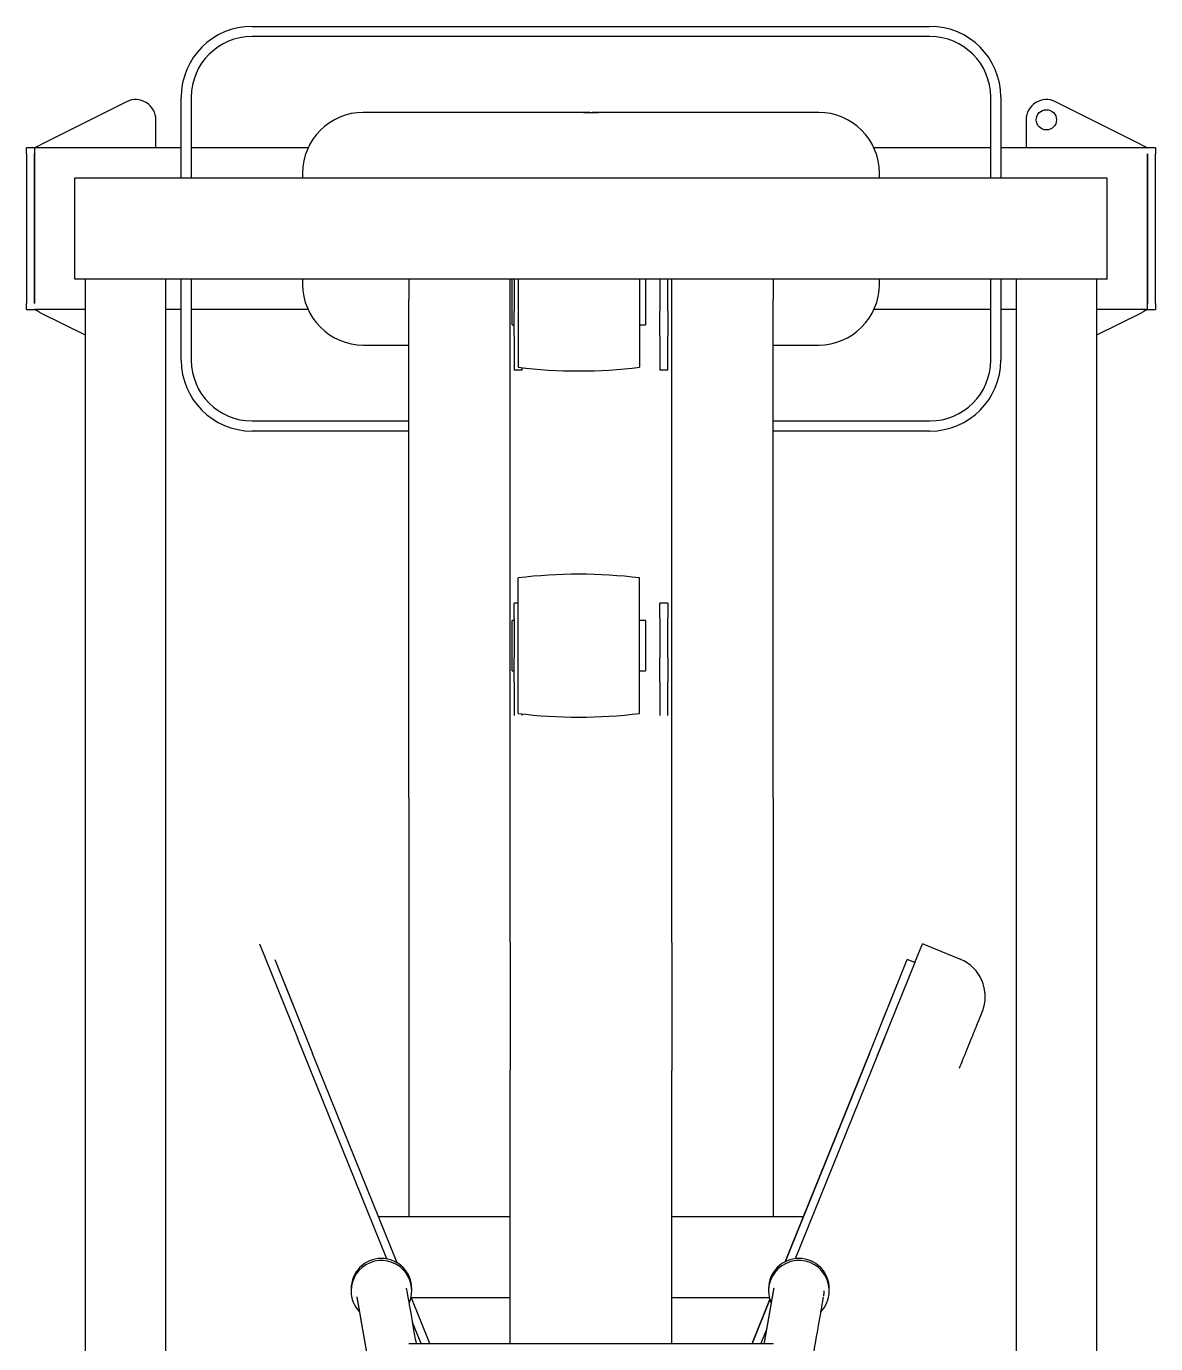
# Model space of a CAD drawing. Header units: millimetres. Extents: x -396 to 32754, y 354 to 22128.
# Drawn here: x 16692 to 17250, y 1647 to 2298 of the extents above; entities that cross this region are included whole.
import ezdxf

# ---------------------------------------------------------------- set-up
doc = ezdxf.new("R2010")
doc.units = ezdxf.units.MM
doc.layers.add('equipments', color=250, linetype='Continuous')
doc.layers.add('furniture', color=26, linetype='Continuous')

# ---------------------------------------------------------------- blocks, each defined once
blk = doc.blocks.new('Fit19')
at = {"layer": 'equipments'}
for p, q in [((-167.5, 1205), (167.5, 1205)), ((167.5, 1200), (-167.5, 1200)), ((-229.47, 1167.76), (-272, 1146.5)), ((-202.5, 1130), (-202.5, 1170)), ((-197.5, 1170), (-197.5, 1130)), ((197.5, 1130), (197.5, 1170)), ((202.5, 1170), (202.5, 1130)), ((272, 1146.5), (229.47, 1167.76)), ((-215, 1145), (-215, 1158.82)), ((-3.75, 1162.5), (-112.5, 1162.5)), ((-3.75, 1162.5), (3.75, 1162.5)), ((112.5, 1162.5), (3.75, 1162.5)), ((215, 1158.82), (215, 1145)), ((-279, 1142), (-279, 1145)), ((-275, 1145), (-279, 1145)), ((-279, 1142), (-279, 1068)), ((-275, 1145), (-275, 1068)), ((-202.5, 1145), (-275, 1145)), ((-275, 1068), (-275, 1142)), ((-139.77, 1145), (-197.5, 1145)), ((197.5, 1145), (139.77, 1145)), ((275, 1145), (202.5, 1145)), ((279, 1145), (275, 1145)), ((275, 1065), (275, 1142)), ((275, 1142), (275, 1068)), ((279, 1145), (279, 1142)), ((279, 1068), (279, 1142)), ((255, 1130), (-255, 1130)), ((-255, 1080), (-255, 1130)), ((-142.5, 1132.5), (-142.5, 1130)), ((142.5, 1130), (142.5, 1132.5)), ((255, 1080), (255, 1130)), ((255, 1080), (-255, 1080)), ((-250, 1080), (-250, 353.88)), ((-210, 353.88), (-210, 1080)), ((-202.5, 1040), (-202.5, 1080)), ((-197.5, 1080), (-197.5, 1040)), ((-142.5, 1080), (-142.5, 1077.5)), ((-90, 1080), (-90, 1070)), ((-40, 752.28), (-40, 1080)), ((-39, 1057.5), (-39, 1080)), ((-38, 1080), (-38, 1064.22)), ((-36, 1080), (-36, 1036.5)), ((24, 1080), (24, 1036.5)), ((27, 1080), (27, 1057.5)), ((34, 1080), (34, 1064.22)), ((38, 1064.22), (38, 1080)), ((40, 752.28), (40, 1080)), ((90, 1080), (90, 1070)), ((142.5, 1077.5), (142.5, 1080)), ((197.5, 1040), (197.5, 1080)), ((202.5, 1080), (202.5, 1040)), ((210, 1080), (210, 353.88)), ((250, 353.88), (250, 1080)), ((-279, 1065), (-279, 1068)), ((-90, 823.8), (-90, 1070)), ((90, 823.8), (90, 1070)), ((279, 1068), (279, 1065)), ((-279, 1065), (-275, 1065)), ((-250, 1065), (-275, 1065)), ((-272, 1063.5), (-250, 1052.5)), ((-202.5, 1065), (-210, 1065)), ((-139.77, 1065), (-197.5, 1065)), ((-38, 1051.98), (-38, 1064.22)), ((34, 1051.98), (34, 1064.22)), ((38, 1064.22), (38, 1051.98)), ((197.5, 1065), (139.77, 1065)), ((210, 1065), (202.5, 1065)), ((275, 1065), (250, 1065)), ((250, 1052.5), (272, 1063.5)), ((275, 1065), (279, 1065)), ((-39, 1057.5), (-38, 1057.5)), ((24, 1057.5), (27, 1057.5)), ((-38, 1051.98), (-38, 1035.15)), ((34, 1051.98), (34, 1035.15)), ((38, 1035.15), (38, 1051.98)), ((-112.5, 1047.5), (-90, 1047.5)), ((90, 1047.5), (112.5, 1047.5)), ((-34, 1035.15), (-38, 1035.15)), ((-34, 1035.15), (-34, 1036.27)), ((38, 1035.15), (34, 1035.15)), ((-167.5, 1010), (-90, 1010)), ((90, 1010), (167.5, 1010)), ((-90, 1005), (-167.5, 1005)), ((167.5, 1005), (90, 1005)), ((-36, 898.94), (-36, 932.44)), ((24, 898.94), (24, 932.44)), ((-36, 919.89), (-38, 919.89)), ((-38, 912.48), (-38, 919.89)), ((38, 919.89), (34, 919.89)), ((34, 912.48), (34, 919.89)), ((38, 919.89), (38, 912.48)), ((-39, 898.94), (-39, 911.44)), ((-38, 911.44), (-39, 911.44)), ((-38, 912.48), (-38, 893.16)), ((27, 911.44), (24, 911.44)), ((27, 911.44), (27, 898.94)), ((34, 912.48), (34, 893.16)), ((38, 893.16), (38, 912.48)), ((-39, 886.44), (-39, 898.94)), ((-36, 865.44), (-36, 898.94)), ((24, 865.44), (24, 898.94)), ((27, 898.94), (27, 886.44)), ((-38, 880.91), (-38, 893.16)), ((34, 880.91), (34, 893.16)), ((38, 893.16), (38, 880.91)), ((-39, 886.44), (-38, 886.44)), ((24, 886.44), (27, 886.44)), ((-38, 880.91), (-38, 864.5)), ((34, 880.91), (34, 864.5)), ((38, 864.5), (38, 880.91)), ((-34, 864.5), (-34, 865.2)), ((-90, 823.8), (-90, 616.89)), ((90, 823.8), (90, 616.89)), ((-163.72, 751.56), (-144.99, 705.2)), ((-40, 752.28), (-40, 689)), ((40, 752.28), (40, 689)), ((159.98, 742.29), (163.72, 751.56)), ((159.98, 742.29), (163.72, 751.56)), ((182.27, 744.07), (163.72, 751.56)), ((-156.27, 743.79), (-137.55, 697.45)), ((-156.27, 743.79), (-146.53, 719.68)), ((137.54, 697.43), (156.27, 743.79)), ((159.98, 742.29), (141.25, 695.93)), ((146.53, 719.68), (156.27, 743.79)), ((159.98, 742.29), (156.27, 743.79)), ((-146.53, 719.68), (-143.53, 712.26)), ((145.03, 715.97), (146.53, 719.68)), ((145.03, 715.97), (146.53, 719.68)), ((-143.53, 712.26), (-137.54, 697.43)), ((137.54, 697.43), (143.53, 712.26)), ((143.53, 712.26), (145.03, 715.97)), ((143.53, 712.26), (145.03, 715.97)), ((-100.82, 595.87), (-144.99, 705.2)), ((144.99, 705.2), (100.87, 596)), ((-95.72, 593.91), (-137.54, 697.43)), ((137.54, 697.43), (95.95, 594.49)), ((105, 616.89), (137.54, 697.43)), ((-40, 554), (-40, 689)), ((40, 554), (40, 689)), ((-105, 616.89), (-40, 616.89)), ((-105, 616.89), (-40, 616.89)), ((40, 616.89), (105, 616.89)), ((40, 616.89), (105, 616.89)), ((95.95, 594.49), (105, 616.89)), ((-118.55, 581.12), (-118.55, 580.1)), ((-88.55, 580.1), (-88.55, 581.12)), ((87.74, 581.12), (87.74, 580.1)), ((117.74, 580.1), (117.74, 581.12)), ((-79.59, 554), (-88.88, 576.99)), ((-88.84, 576.89), (-40, 576.89)), ((40, 576.89), (88.09, 576.89)), ((88.38, 575.77), (79.59, 554)), ((79.59, 554), (88.38, 575.77)), ((-83.9, 554), (-88.12, 564.45)), ((86.7, 560.92), (83.9, 554)), ((-90, 554), (90, 554)), ((90, 553.93), (90, 554))]:
    blk.add_line(p, q, dxfattribs=at)
blk.add_circle((225, 1158.82), 5, dxfattribs=at)
for centre, radius, start, end in [((-167.5, 1170), 35, 90.00001, 180.00001), ((167.5, 1170), 35, 0.00001, 90.00001), ((-167.5, 1170), 30, 90.00001, 180.00001), ((167.5, 1170), 30, 0.00001, 90.00001), ((-225, 1158.82), 10, 0.00001, 116.56506), ((225, 1158.82), 10, 63.43496, 180.00001), ((-112.5, 1132.5), 30, 90.00001, 180.00001), ((112.5, 1132.5), 30, 0.00001, 90.00001), ((-112.5, 1077.5), 30, 180.00001, 270.00001), ((112.5, 1077.5), 30, 270.00001, 0.00001), ((-167.5, 1040), 35, 180.00001, 270.00001), ((-167.5, 1040), 30, 180.00001, 270.00001), ((-6, 1284.69), 250, 263.10791, 276.89211), ((167.5, 1040), 35, 270.00001, 0.00001), ((167.5, 1040), 30, 270.00001, 0.00001), ((-6, 684.24), 250, 83.10791, 96.89211), ((-6, 1113.63), 250, 263.10791, 276.89211), ((-103.55, 581.12), 15, 0.00001, 180.00001), ((102.74, 581.12), 15, 0.00001, 180.00001)]:
    blk.add_arc(centre, radius, start, end, dxfattribs=at)
for centre, start_param, end_param in [((-103.55, 580.1), -0.413278, 3.141593), ((102.74, 580.1), -0.758092, 3.141593), ((-103.55, 580.1), -3.141593, -2.383501), ((102.74, 580.1), -3.141593, -2.728315)]:
    blk.add_ellipse(centre, major_axis=(15, 0), ratio=0.999988, start_param=start_param, end_param=end_param, dxfattribs=at)
for points, knots in [([(3.75, 1162.5), (3.71, 1162.5), (3.32, 1162.5), (2.52, 1162.45), (1.28, 1162.37), (0, 1162.33), (-1.28, 1162.37), (-2.52, 1162.45), (-3.32, 1162.5), (-3.71, 1162.5), (-3.75, 1162.5)], [0, 0, 0, 0, 0.143923, 1.443662, 2.746972, 4.018193, 5.289414, 6.592724, 7.892463, 8.036385, 8.036385, 8.036385, 8.036385]), ([(-275, 1145), (-274.79, 1145.1), (-274.36, 1145.32), (-272.81, 1146.1), (-272, 1146.5)], [0, 0, 0, 0, 2.337374, 4.866237, 4.866237, 4.866237, 4.866237]), ([(272, 1146.5), (272.81, 1146.1), (274.36, 1145.32), (274.79, 1145.1), (275, 1145)], [0, 0, 0, 0, 2.528863, 4.866237, 4.866237, 4.866237, 4.866237]), ([(-272, 1063.5), (-272.81, 1063.9), (-274.36, 1064.68), (-274.79, 1064.9), (-275, 1065)], [0, 0, 0, 0, 2.528863, 4.866237, 4.866237, 4.866237, 4.866237]), ([(275, 1065), (274.79, 1064.9), (274.36, 1064.68), (272.81, 1063.9), (272, 1063.5)], [0, 0, 0, 0, 2.337374, 4.866237, 4.866237, 4.866237, 4.866237]), ([(194.67, 727.56), (194.3, 729.49), (193.44, 733.98), (189.25, 740.03), (184.8, 743.02), (182.34, 744.04), (182.27, 744.07)], [0, 0, 0, 0, 5.85917, 13.598331, 21.336912, 21.575264, 21.575264, 21.575264, 21.575264]), ([(182.08, 690.22), (182.58, 691.45), (184.52, 696.26), (187.83, 704.45), (191.19, 712.76), (192.75, 716.63), (193.19, 717.7), (193.28, 717.93), (193.3, 717.99), (193.31, 718.02), (193.32, 718.03), (193.32, 718.03), (193.32, 718.03), (193.32, 718.03), (193.32, 718.03), (193.32, 718.03), (193.32, 718.03), (193.32, 718.03), (193.32, 718.03), (193.32, 718.03), (193.32, 718.03), (193.32, 718.03), (193.32, 718.03), (193.32, 718.03), (193.32, 718.03), (193.32, 718.04), (193.32, 718.04), (193.32, 718.04), (193.32, 718.04), (193.34, 718.09), (194.3, 720.48), (194.95, 723.76), (194.72, 726.93), (194.67, 727.56)], [0, 0, 0, 0, 3.976918, 15.585569, 27.19437, 38.803076, 42.780277, 44.402835, 45.388405, 45.98483, 46.336535, 46.485588, 46.570126, 46.63256, 46.683311, 46.724643, 46.758406, 46.786115, 46.809031, 46.828223, 46.844654, 46.856015, 46.865357, 46.873713, 46.887388, 46.890293, 46.892398, 46.894282, 46.897599, 46.908655, 47.030518, 54.654217, 56.56109, 56.56109, 56.56109, 56.56109]), ([(-86.29, 554), (-86.76, 556.65), (-88.36, 565.77), (-90.18, 576.19), (-90.92, 580.46), (-91.09, 581.41), (-91.09, 581.42)], [0, 0, 0, 0, 9.898529, 34.062152, 51.752924, 51.91892, 51.91892, 51.91892, 51.91892]), ([(90.28, 581.42), (90.28, 581.41), (90.28, 581.39), (90.27, 581.36), (90.27, 581.34), (90.26, 581.31), (90.26, 581.28), (90.25, 581.25), (90.25, 581.22), (90.24, 581.19), (90.24, 581.15), (90.23, 581.12), (90.23, 581.09), (90.22, 581.05), (90.21, 581.02), (90.21, 580.98), (90.2, 580.95), (90.2, 580.91), (90.19, 580.87), (90.18, 580.83), (90.18, 580.79), (90.17, 580.76), (90.16, 580.72), (90.16, 580.67), (90.15, 580.63), (90.14, 580.59), (90.13, 580.55), (90.13, 580.51), (90.12, 580.46), (90.11, 580.42), (90.1, 580.37), (90.1, 580.33), (90.09, 580.28), (90.08, 580.23), (90.07, 580.19), (90.06, 580.14), (90.05, 580.09), (90.05, 580.04), (90.04, 579.99), (90.03, 579.94), (90.02, 579.89), (90.01, 579.83), (90, 579.78), (89.99, 579.73), (89.98, 579.67), (89.97, 579.62), (89.96, 579.56), (89.95, 579.51), (89.94, 579.45), (89.93, 579.39), (89.92, 579.34), (89.91, 579.28), (89.9, 579.22), (89.89, 579.16), (89.88, 579.1), (89.87, 579.03), (89.86, 578.97), (89.85, 578.91), (89.84, 578.85), (89.83, 578.78), (89.82, 578.72), (89.8, 578.65), (89.79, 578.59), (89.78, 578.52), (89.77, 578.45), (89.76, 578.38), (89.75, 578.31), (89.73, 578.24), (89.72, 578.17), (89.71, 578.1), (89.7, 578.03), (89.68, 577.96), (89.67, 577.88), (89.66, 577.81), (89.64, 577.73), (89.63, 577.66), (89.62, 577.58), (89.6, 577.51), (89.59, 577.43), (89.58, 577.35), (89.56, 577.27), (89.55, 577.19), (89.54, 577.11), (89.52, 577.03), (89.51, 576.95), (89.49, 576.86), (89.48, 576.78), (89.46, 576.7), (89.45, 576.61), (89.43, 576.53), (89.42, 576.44), (89.4, 576.35), (89.39, 576.26), (89.37, 576.18), (89.36, 576.09), (89.34, 576), (89.33, 575.91), (89.31, 575.81), (89.29, 575.72), (89.28, 575.63), (89.26, 575.53), (89.24, 575.44), (89.23, 575.34), (89.21, 575.25), (89.19, 575.15), (89.18, 575.05), (89.16, 574.95), (89.14, 574.85), (89.12, 574.75), (89.11, 574.65), (89.09, 574.55), (89.07, 574.45), (89.05, 574.35), (89.04, 574.24), (89.02, 574.14), (89, 574.03), (88.98, 573.92), (88.96, 573.82), (88.94, 573.71), (88.92, 573.6), (88.9, 573.49), (88.88, 573.38), (88.87, 573.27), (88.85, 573.16), (88.83, 573.04), (88.81, 572.93), (88.79, 572.82), (88.77, 572.7), (88.75, 572.58), (88.72, 572.47), (88.7, 572.35), (88.68, 572.23), (88.66, 572.11), (88.64, 571.99), (88.62, 571.87), (88.6, 571.75), (88.58, 571.63), (88.56, 571.51), (88.54, 571.38), (88.51, 571.26), (88.49, 571.14), (88.47, 571.01), (88.45, 570.89), (88.43, 570.76), (88.4, 570.63), (88.38, 570.51), (88.36, 570.38), (88.34, 570.25), (88.31, 570.12), (88.29, 569.99), (88.27, 569.86), (88.25, 569.73), (88.22, 569.6), (88.2, 569.47), (88.18, 569.34), (88.15, 569.2), (88.13, 569.07), (88.11, 568.93), (88.08, 568.8), (88.06, 568.66), (88.03, 568.53), (88.01, 568.39), (87.99, 568.25), (87.96, 568.12), (87.94, 567.98), (87.91, 567.84), (87.89, 567.7), (87.86, 567.56), (87.84, 567.42), (87.82, 567.27), (87.79, 567.13), (87.77, 566.99), (87.74, 566.85), (87.71, 566.7), (87.69, 566.56), (87.66, 566.41), (87.64, 566.27), (87.61, 566.12), (87.59, 565.98), (87.56, 565.83), (87.54, 565.68), (87.51, 565.53), (87.48, 565.38), (87.46, 565.23), (87.43, 565.08), (87.4, 564.93), (87.38, 564.78), (87.35, 564.63), (87.32, 564.48), (87.3, 564.32), (87.27, 564.17), (87.24, 564.02), (87.22, 563.86), (87.19, 563.71), (87.16, 563.55), (87.13, 563.4), (87.11, 563.24), (87.08, 563.08), (87.05, 562.92), (87.02, 562.76), (87, 562.61), (86.97, 562.45), (86.94, 562.29), (86.91, 562.13), (86.88, 561.96), (86.86, 561.8), (86.83, 561.64), (86.8, 561.48), (86.77, 561.32), (86.74, 561.15), (86.71, 560.99), (86.68, 560.82), (86.65, 560.66), (86.62, 560.49), (86.6, 560.32), (86.57, 560.16), (86.54, 559.99), (86.51, 559.82), (86.48, 559.65), (86.45, 559.48), (86.42, 559.32), (86.39, 559.15), (86.36, 558.97), (86.33, 558.8), (86.3, 558.63), (86.27, 558.46), (86.24, 558.29), (86.21, 558.11), (86.18, 557.94), (86.15, 557.77), (86.12, 557.59), (86.08, 557.42), (86.05, 557.24), (86.02, 557.07), (85.99, 556.89), (85.96, 556.71), (85.93, 556.53), (85.9, 556.36), (85.87, 556.18), (85.84, 556), (85.8, 555.82), (85.77, 555.64), (85.74, 555.46), (85.71, 555.28), (85.68, 555.1), (85.65, 554.91), (85.61, 554.73), (85.58, 554.55), (85.55, 554.37), (85.52, 554.18), (85.5, 554.06), (85.48, 554)], [0, 0, 0, 0, 0.166391, 0.334158, 0.503292, 0.673785, 0.845626, 1.018806, 1.193336, 1.369221, 1.546431, 1.724957, 1.90479, 2.085922, 2.268339, 2.4515, 2.635008, 2.818864, 3.003065, 3.187611, 3.3725, 3.557731, 3.743304, 3.929217, 4.115469, 4.302059, 4.488986, 4.676249, 4.863848, 5.05178, 5.240046, 5.428645, 5.617574, 5.806835, 5.996425, 6.186344, 6.376592, 6.567167, 6.758068, 6.949295, 7.140848, 7.332725, 7.524925, 7.717449, 7.910295, 8.103462, 8.296951, 8.49076, 8.684889, 8.879337, 9.074104, 9.269189, 9.464592, 9.660312, 9.856348, 10.052701, 10.249369, 10.446352, 10.64365, 10.841262, 11.039189, 11.237429, 11.435982, 11.634848, 11.834026, 12.033517, 12.23332, 12.433435, 12.633861, 12.834598, 13.035646, 13.237005, 13.438675, 13.640655, 13.842946, 14.045547, 14.248458, 14.451679, 14.65521, 14.859051, 15.063202, 15.267663, 15.472434, 15.677515, 15.882906, 16.088608, 16.294619, 16.500941, 16.707573, 16.914516, 17.12177, 17.329335, 17.537211, 17.745399, 17.953898, 18.16271, 18.371834, 18.58127, 18.79102, 19.001083, 19.21146, 19.422151, 19.633157, 19.844477, 20.056114, 20.268066, 20.480335, 20.692921, 20.905825, 21.119047, 21.332587, 21.546448, 21.760628, 21.975129, 22.189952, 22.405096, 22.620564, 22.836355, 23.052471, 23.268912, 23.485679, 23.702773, 23.920195, 24.137945, 24.356025, 24.574435, 24.793177, 25.012251, 25.231658, 25.4514, 25.671465, 25.891604, 26.111727, 26.331832, 26.551921, 26.771995, 26.992053, 27.212098, 27.432129, 27.652146, 27.872152, 28.092146, 28.312129, 28.532101, 28.752064, 28.972018, 29.191964, 29.411902, 29.631833, 29.851757, 30.071676, 30.29159, 30.511499, 30.731404, 30.951307, 31.171207, 31.391105, 31.611002, 31.830898, 32.050794, 32.270692, 32.49059, 32.710491, 32.930394, 33.150301, 33.370212, 33.590127, 33.810048, 34.029974, 34.249907, 34.469848, 34.689796, 34.909753, 35.129719, 35.349695, 35.569681, 35.789678, 36.009688, 36.229709, 36.449744, 36.669792, 36.889855, 37.109933, 37.330027, 37.550137, 37.770264, 37.990409, 38.210572, 38.430754, 38.650956, 38.871178, 39.091422, 39.311687, 39.531974, 39.752284, 39.972618, 40.192977, 40.41336, 40.63377, 40.854205, 41.074668, 41.295159, 41.515678, 41.736226, 41.956805, 42.177413, 42.398053, 42.618725, 42.83943, 43.060168, 43.28094, 43.501747, 43.722589, 43.943468, 44.164383, 44.385336, 44.606328, 44.827358, 45.048429, 45.269539, 45.490691, 45.711886, 45.933122, 46.154403, 46.375727, 46.597096, 46.818511, 47.039973, 47.261481, 47.483038, 47.704643, 47.926298, 48.148003, 48.369759, 48.591566, 48.813426, 49.035339, 49.257306, 49.479328, 49.701405, 49.923538, 50.145682, 50.367807, 50.589913, 50.812001, 51.034071, 51.256124, 51.478153, 51.700166, 51.922174, 52.144178, 52.144178, 52.144178, 52.144178]), ([(115, 577.66), (115.03, 577.81), (115.06, 577.99), (115.1, 578.27), (115.13, 578.48), (115.17, 578.8), (115.22, 579.27), (115.24, 579.72), (115.24, 580.04), (115.24, 580.13)], [0, 0, 0, 0, 4.374096, 5.406396, 6.101245, 6.600192, 7.016832, 7.701967, 7.974041, 7.974041, 7.974041, 7.974041]), ([(-115.73, 577.2), (-115.72, 577.17), (-115.71, 577.11), (-115.7, 577.01), (-115.68, 576.9), (-115.66, 576.79), (-115.64, 576.67), (-115.62, 576.54), (-115.59, 576.41), (-115.57, 576.28), (-115.55, 576.14), (-115.52, 576), (-115.5, 575.86), (-115.47, 575.71), (-115.45, 575.56), (-115.42, 575.4), (-115.39, 575.25), (-115.36, 575.09), (-115.34, 574.92), (-115.31, 574.76), (-115.28, 574.59), (-115.25, 574.42), (-115.22, 574.25), (-115.19, 574.07), (-115.16, 573.89), (-115.13, 573.71), (-115.09, 573.53), (-115.06, 573.35), (-115.03, 573.16), (-115, 572.97), (-114.96, 572.79), (-114.93, 572.6), (-114.9, 572.41), (-114.86, 572.21), (-114.83, 572.02), (-114.8, 571.83), (-114.76, 571.63), (-114.73, 571.44), (-114.69, 571.24), (-114.66, 571.04), (-114.63, 570.85), (-114.59, 570.65), (-114.56, 570.45), (-114.52, 570.26), (-114.49, 570.06), (-114.45, 569.87), (-114.42, 569.67), (-114.39, 569.47), (-114.35, 569.28), (-114.32, 569.09), (-114.28, 568.89), (-114.25, 568.7), (-114.22, 568.51), (-114.18, 568.32), (-114.15, 568.13), (-114.12, 567.95), (-114.09, 567.76), (-114.05, 567.58), (-114.02, 567.39), (-113.99, 567.21), (-113.96, 567.03), (-113.93, 566.85), (-113.9, 566.67), (-113.86, 566.49), (-113.83, 566.3), (-113.8, 566.12), (-113.77, 565.93), (-113.73, 565.74), (-113.7, 565.56), (-113.67, 565.36), (-113.63, 565.17), (-113.6, 564.98), (-113.56, 564.79), (-113.53, 564.59), (-113.5, 564.39), (-113.46, 564.2), (-113.43, 564), (-113.39, 563.8), (-113.36, 563.6), (-113.32, 563.39), (-113.28, 563.19), (-113.25, 562.98), (-113.21, 562.78), (-113.18, 562.57), (-113.14, 562.36), (-113.1, 562.15), (-113.07, 561.94), (-113.03, 561.73), (-112.99, 561.51), (-112.95, 561.3), (-112.92, 561.08), (-112.88, 560.87), (-112.84, 560.65), (-112.8, 560.43), (-112.76, 560.21), (-112.72, 559.99), (-112.68, 559.77), (-112.65, 559.54), (-112.61, 559.32), (-112.57, 559.09), (-112.53, 558.87), (-112.49, 558.64), (-112.45, 558.41), (-112.41, 558.18), (-112.37, 557.95), (-112.32, 557.72), (-112.28, 557.48), (-112.24, 557.25), (-112.2, 557.01), (-112.16, 556.77), (-112.12, 556.54), (-112.08, 556.3), (-112.03, 556.06), (-111.99, 555.82), (-111.95, 555.58), (-111.91, 555.33), (-111.86, 555.09), (-111.82, 554.84), (-111.78, 554.6), (-111.73, 554.35), (-111.69, 554.1), (-111.65, 553.85), (-111.6, 553.6), (-111.56, 553.35), (-111.51, 553.1), (-111.47, 552.85), (-111.42, 552.59), (-111.38, 552.34), (-111.34, 552.08), (-111.29, 551.82), (-111.24, 551.57), (-111.2, 551.31), (-111.15, 551.05), (-111.11, 550.79), (-111.06, 550.52), (-111.02, 550.26), (-110.97, 550), (-110.92, 549.73), (-110.88, 549.47), (-110.83, 549.2), (-110.78, 548.93), (-110.73, 548.67), (-110.69, 548.4), (-110.64, 548.13), (-110.59, 547.86), (-110.55, 547.59), (-110.5, 547.32), (-110.45, 547.04), (-110.4, 546.77), (-110.35, 546.5), (-110.3, 546.22), (-110.26, 545.95), (-110.21, 545.67), (-110.16, 545.39), (-110.11, 545.11), (-110.06, 544.84), (-110.01, 544.56), (-109.96, 544.28), (-109.91, 544), (-109.86, 543.72), (-109.81, 543.43), (-109.77, 543.15), (-109.72, 542.87), (-109.67, 542.59), (-109.62, 542.3), (-109.57, 542.02), (-109.52, 541.73), (-109.46, 541.44), (-109.41, 541.16), (-109.36, 540.87), (-109.31, 540.58), (-109.26, 540.29), (-109.21, 540), (-109.16, 539.71), (-109.11, 539.42), (-109.06, 539.13), (-109.01, 538.84), (-108.95, 538.55), (-108.9, 538.25), (-108.85, 537.96), (-108.8, 537.67), (-108.75, 537.37), (-108.7, 537.08), (-108.64, 536.78), (-108.59, 536.48), (-108.54, 536.19), (-108.49, 535.89), (-108.43, 535.59), (-108.38, 535.29), (-108.33, 534.99), (-108.28, 534.69), (-108.22, 534.39), (-108.17, 534.09), (-108.12, 533.79), (-108.07, 533.49), (-108.01, 533.19), (-107.96, 532.89), (-107.91, 532.58), (-107.85, 532.28), (-107.8, 531.98), (-107.74, 531.67), (-107.69, 531.37), (-107.64, 531.06), (-107.58, 530.76), (-107.53, 530.45), (-107.48, 530.15), (-107.42, 529.84), (-107.37, 529.53), (-107.31, 529.22), (-107.26, 528.92), (-107.2, 528.61), (-107.15, 528.3), (-107.1, 527.99), (-107.04, 527.68), (-106.99, 527.37), (-106.93, 527.06), (-106.88, 526.75), (-106.82, 526.44), (-106.77, 526.13), (-106.71, 525.82), (-106.66, 525.51), (-106.6, 525.2), (-106.55, 524.88), (-106.49, 524.57), (-106.44, 524.26), (-106.38, 523.95), (-106.33, 523.64), (-106.27, 523.33), (-106.22, 523.01), (-106.16, 522.7), (-106.11, 522.39), (-106.05, 522.08), (-106, 521.76), (-105.94, 521.45), (-105.89, 521.14), (-105.83, 520.83), (-105.78, 520.51), (-105.72, 520.2), (-105.67, 519.89), (-105.61, 519.57), (-105.56, 519.26), (-105.5, 518.95), (-105.45, 518.63), (-105.39, 518.32), (-105.34, 518.01), (-105.28, 517.69), (-105.23, 517.38), (-105.17, 517.07), (-105.12, 516.75), (-105.06, 516.44), (-105.02, 516.23), (-105.01, 516.13)], [0, 0, 0, 0, 0.541875, 1.098049, 1.668299, 2.252415, 2.841828, 3.426547, 4.00657, 4.581916, 5.152597, 5.718628, 6.280019, 6.83678, 7.388917, 7.936437, 8.479343, 9.017636, 9.551317, 10.080384, 10.604833, 11.124658, 11.639853, 12.150408, 12.656312, 13.157553, 13.654117, 14.145987, 14.633146, 15.115575, 15.593253, 16.066156, 16.534261, 16.997542, 17.455972, 17.909521, 18.35816, 18.801856, 19.240575, 19.674283, 20.102944, 20.52652, 20.944971, 21.358257, 21.766336, 22.169164, 22.566698, 22.958891, 23.345697, 23.727066, 24.102949, 24.473295, 24.838053, 25.197169, 25.550589, 25.898257, 26.240116, 26.57611, 26.906179, 27.230264, 27.550657, 27.870929, 28.19112, 28.511231, 28.831266, 29.151226, 29.471114, 29.790932, 30.110682, 30.430367, 30.749988, 31.069548, 31.389049, 31.708494, 32.027883, 32.34722, 32.666507, 32.985746, 33.304938, 33.624087, 33.943194, 34.262261, 34.581291, 34.900285, 35.219246, 35.538175, 35.857076, 36.17595, 36.494798, 36.813624, 37.132429, 37.451215, 37.769985, 38.08874, 38.407483, 38.726215, 39.044939, 39.363657, 39.68237, 40.001082, 40.319793, 40.638506, 40.957224, 41.275947, 41.594679, 41.913421, 42.232175, 42.550944, 42.86973, 43.188534, 43.507358, 43.826206, 44.145078, 44.463977, 44.782906, 45.101865, 45.420858, 45.739886, 46.058952, 46.378058, 46.697205, 47.016396, 47.335634, 47.654919, 47.974256, 48.293644, 48.613088, 48.932588, 49.252148, 49.571769, 49.891453, 50.211204, 50.531022, 50.850911, 51.170872, 51.490909, 51.811001, 52.131031, 52.45098, 52.770851, 53.090646, 53.410368, 53.730018, 54.049598, 54.369112, 54.688561, 55.007947, 55.327272, 55.646539, 55.96575, 56.284907, 56.604012, 56.923067, 57.242074, 57.561036, 57.879955, 58.198831, 58.517669, 58.836469, 59.155234, 59.473967, 59.792668, 60.11134, 60.429985, 60.748605, 61.067203, 61.38578, 61.704338, 62.022879, 62.341406, 62.65992, 62.978424, 63.296919, 63.615408, 63.933892, 64.252373, 64.570854, 64.889337, 65.207823, 65.526315, 65.844815, 66.163324, 66.481845, 66.80038, 67.118931, 67.437499, 67.756088, 68.074698, 68.393332, 68.711992, 69.030681, 69.349399, 69.66815, 69.986934, 70.305756, 70.624615, 70.943516, 71.262458, 71.581446, 71.90048, 72.219563, 72.538698, 72.857885, 73.177128, 73.496428, 73.815788, 74.13521, 74.454695, 74.774247, 75.093867, 75.413558, 75.733322, 76.053158, 76.372967, 76.692696, 77.012345, 77.331919, 77.651417, 77.970844, 78.290201, 78.609491, 78.928714, 79.247875, 79.566974, 79.886014, 80.204998, 80.523926, 80.842802, 81.161628, 81.480404, 81.799135, 82.117821, 82.436465, 82.755068, 83.073634, 83.392163, 83.710658, 84.02912, 84.347552, 84.665955, 84.984332, 85.302683, 85.621012, 85.939317, 86.257602, 86.575867, 86.894111, 87.212334, 87.530531, 87.848642, 88.166812, 88.166812, 88.166812, 88.166812]), ([(104.2, 516.13), (105.45, 523.23), (108.11, 538.31), (111.65, 558.46), (114.07, 572.27), (114.67, 575.74), (114.93, 577.2)], [0, 0, 0, 0, 21.492652, 45.68768, 69.89385, 87.694233, 87.694233, 87.694233, 87.694233])]:
    blk.add_open_spline(points, degree=3, knots=knots, dxfattribs=at)

msp = doc.modelspace()

# ---------------------------------------------------------------- block references
at = {"layer": 'furniture'}
msp.add_blockref('Fit19', (16970.88, 1093.43), dxfattribs=at)

doc.saveas('drawing.dxf')
